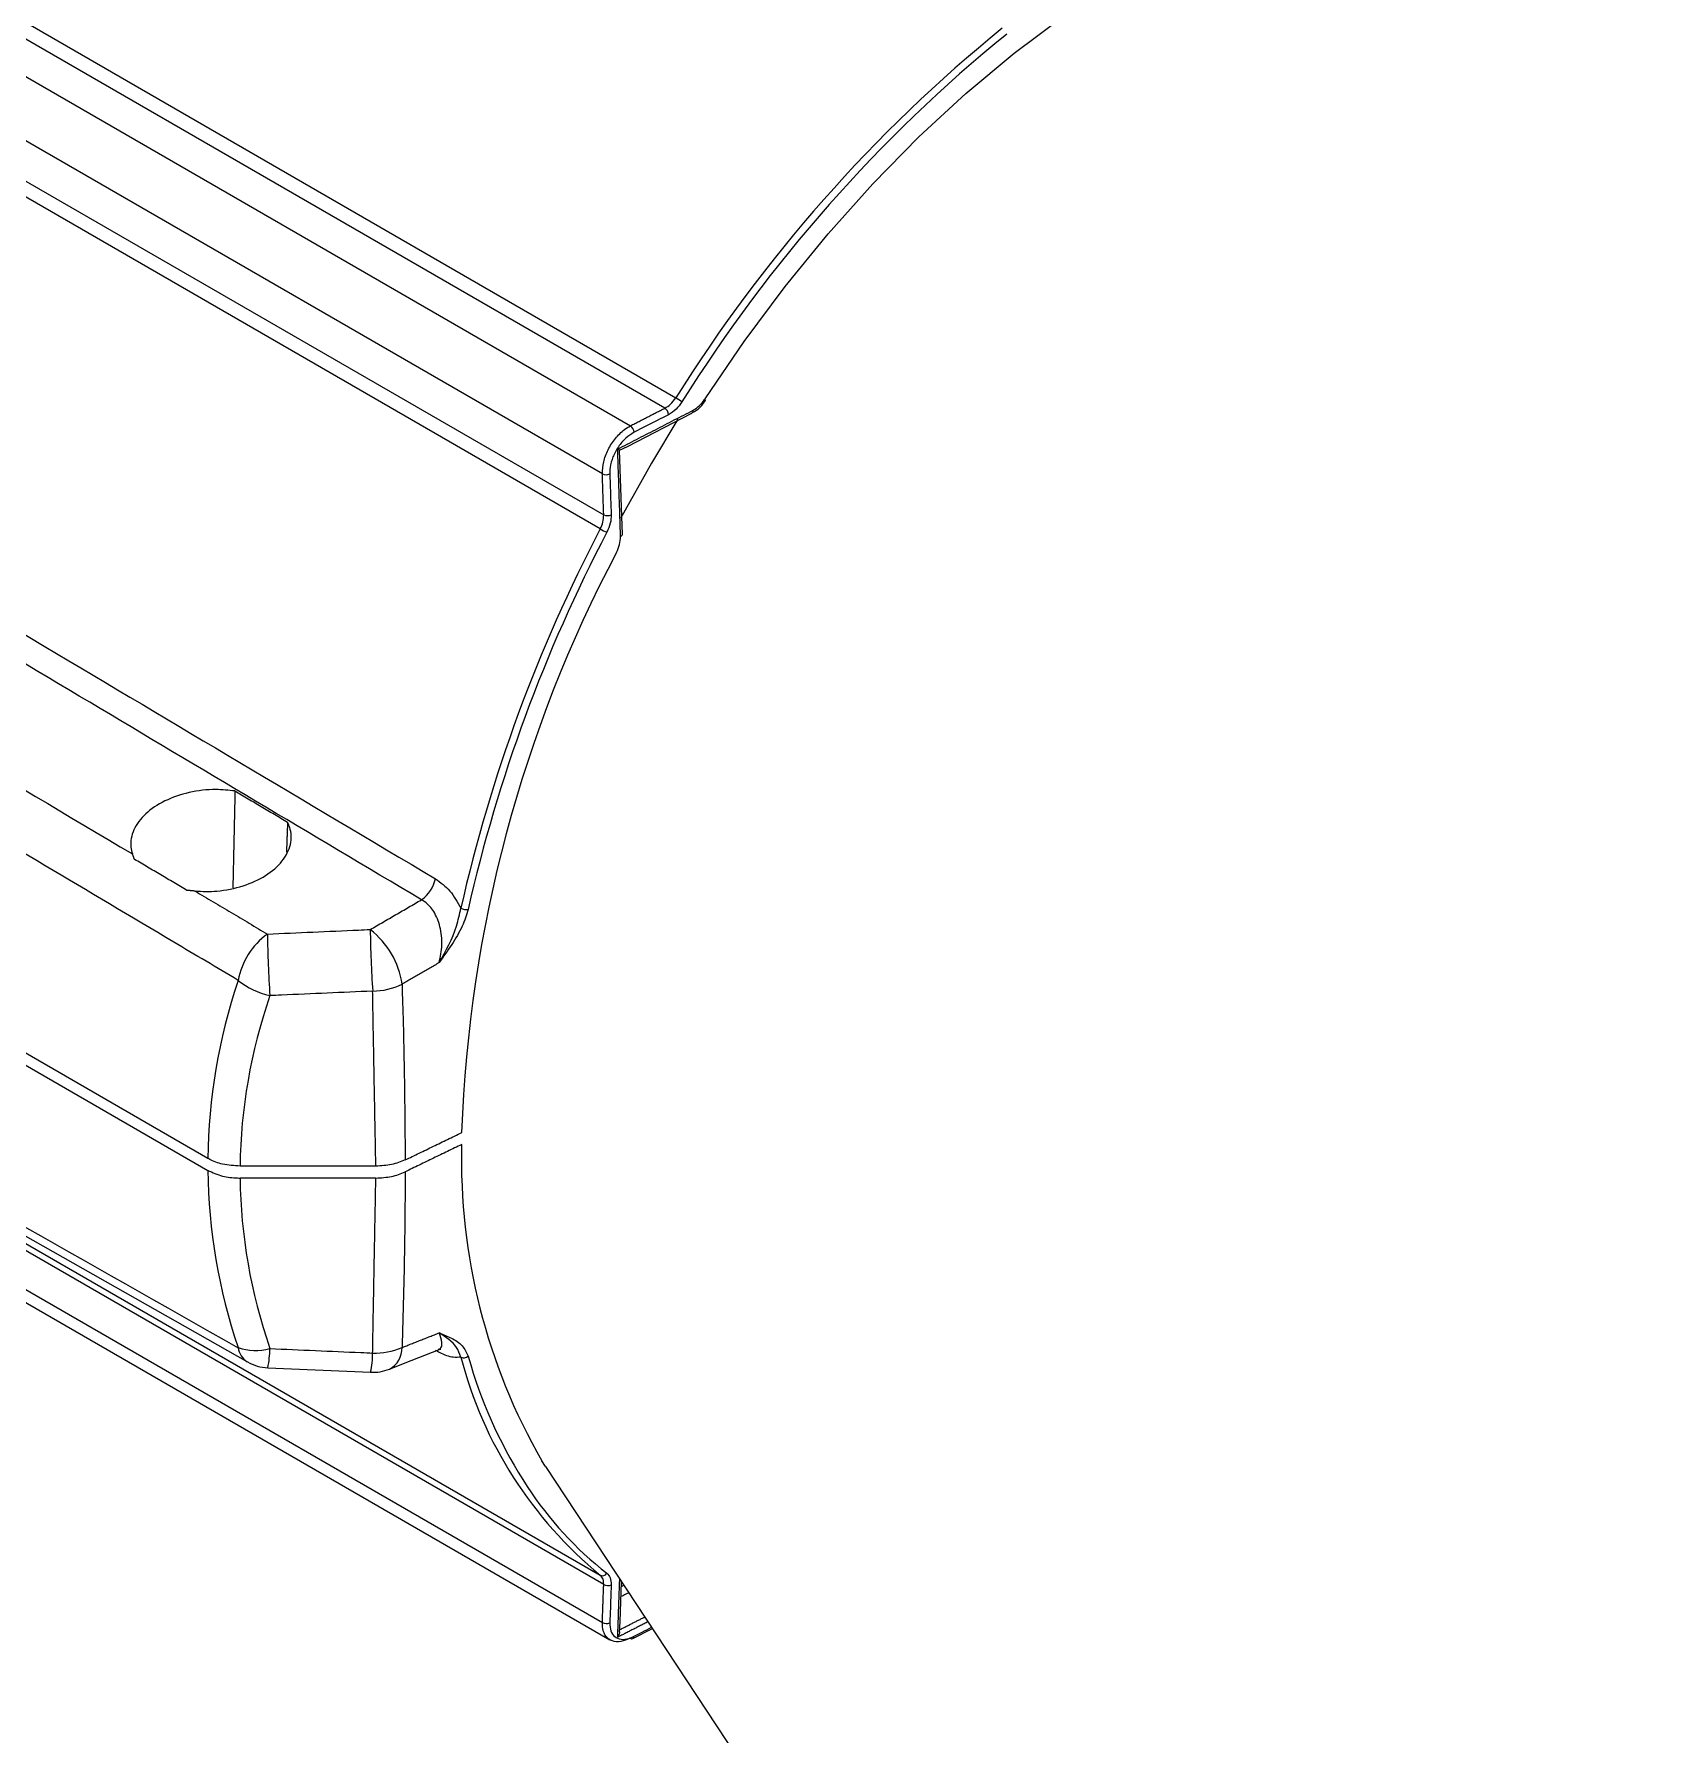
# Model space of a CAD drawing. Extents: x 2 to 136, y 1 to 99.
# Drawn here: x 15.641 to 20.107, y 77.303 to 81.965 of the extents above; entities that cross this region are included whole.
import ezdxf

# ---------------------------------------------------------------- set-up
doc = ezdxf.new("R2010")
doc.units = 0
doc.header["$MEASUREMENT"] = 0
doc.linetypes.add('SLD-Solid', pattern=[0])
doc.layers.add('OBJECT', color=7, linetype='CONTINUOUS')

msp = doc.modelspace()

# ---------------------------------------------------------------- linework, layer by layer
at = {"layer": 'OBJECT', "linetype": 'SLD-Solid', "lineweight": 15}
for p, q in [((14.409, 82.5467), (17.2762, 80.8915)), ((17.3706, 80.9398), (14.6006, 82.5389)), ((14.6292, 82.5676), (17.4003, 80.9679)), ((17.1991, 80.7596), (14.3291, 82.4164)), ((17.1935, 80.6087), (14.4224, 82.2084)), ((14.4329, 82.2465), (17.2029, 80.6474)), ((16.1177, 78.8832), (12.8057, 80.7952)), ((12.8057, 80.7625), (16.1177, 78.8505)), ((14.4224, 79.3402), (17.1935, 77.7405)), ((17.2029, 77.7152), (14.4329, 79.3143)), ((14.3291, 79.268), (17.1991, 77.6112)), ((14.2964, 79.2515), (17.2201, 77.5637)), ((16.7953, 78.9451), (16.7957, 78.9449)), ((16.5782, 78.862), (16.2061, 78.862)), ((16.5782, 78.8294), (16.2061, 78.8294)), ((16.8311, 78.3409), (16.8384, 78.317)), ((16.2821, 78.3093), (16.564, 78.297)), ((17.0434, 78.0388), (17.0333, 78.0544)), ((17.0434, 78.0388), (21.4009, 71.4296)), ((17.2828, 77.5672), (17.3363, 77.5945))]:
    msp.add_line(p, q, dxfattribs=at)
at = {"layer": 'OBJECT', "linetype": 'SLD-Solid', "lineweight": 15, "flags": 128}
for points in [[(17.4808, 80.9657), (17.5878, 81.1227), (17.7004, 81.2737), (17.8182, 81.4179), (17.9404, 81.5546), (18.0666, 81.6831), (18.1959, 81.8026), (18.3277, 81.9126), (18.4613, 82.0124), (18.5959, 82.1015), (18.731, 82.1795), (18.8656, 82.2458), (18.9992, 82.3003), (19.131, 82.3425), (19.2603, 82.3722), (19.3864, 82.3894), (19.5087, 82.3939), (19.5565, 82.3921)], [(17.2466, 80.8243), (17.2677, 80.8351), (17.4449, 80.9263)], [(17.4063, 80.9099), (17.3336, 80.7893), (17.2493, 80.6375)], [(17.2542, 80.5943), (17.2527, 80.6427), (17.2466, 80.8244)], [(17.2491, 80.588), (17.2506, 80.5889), (17.2519, 80.5898), (17.2529, 80.5909), (17.2537, 80.592), (17.2541, 80.5931), (17.2542, 80.5943), (17.2542, 80.5943)], [(12.9173, 80.2001), (13.585, 79.8218), (16.226, 78.3255)], [(16.6154, 78.3056), (16.6584, 78.3226), (16.7499, 78.3589)], [(16.7501, 78.3581), (16.7547, 78.3603), (16.7566, 78.3606)], [(17.2466, 77.5858), (17.2477, 77.6131), (17.2515, 77.7232)]]:
    msp.add_lwpolyline(points, dxfattribs=at)
at = {"layer": 'OBJECT', "linetype": 'SLD-Solid', "lineweight": 15}
for centre, radius, start, end in [((20.8999, 78.7797), 4.1273, 129.1291, 147.9832), ((20.899, 78.7799), 4.1064, 129.1291, 147.9832), ((17.2986, 80.7921), 0.2031, 54.2521, 59.9272), ((17.4079, 81.004), 0.0854, 296.2983, 331.6569), ((17.3561, 80.9201), 0.0245, 4.3367, 53.7802), ((17.4404, 80.9326), 0.00778, 305.833, 10.2843), ((17.2617, 80.8717), 0.0245, 4.2524, 53.6513), ((17.2092, 80.7824), 0.025, 246.1927, 294.6916), ((17.213, 80.6701), 0.0249, 246.0528, 294.5992), ((20.9746, 78.6281), 4.2684, 152.3536, 167.2604), ((20.9734, 78.629), 4.2468, 152.3536, 167.2604), ((17.2898, 80.7759), 0.193, 240.0835, 246.0577), ((20.4908, 78.8244), 3.6796, 152.1363, 177.9813), ((16.6447, 79.6733), 0.1001, 305.8526, 346.2351), ((16.8272, 79.5983), 0.033, 241.1971, 276.8829), ((16.3986, 79.3353), 0.201, 125.8592, 169.7123), ((19.5788, 79.5445), 3.2982, 180.804, 183.7391), ((19.8591, 79.5568), 3.2966, 180.8033, 183.7398), ((16.4224, 79.3286), 0.2298, 8.0137, 52.3569), ((16.3318, 79.5321), 0.2074, 230.8564, 257.6914), ((16.5675, 79.5316), 0.1898, 270.6, 295.7653), ((18.4647, 78.8787), 1.6518, 178.5216, 209.935), ((16.2483, 78.5093), 0.1524, 251.8741, 284.9547), ((16.2551, 78.3718), 0.0548, 187.7294, 237.8338), ((16.0302, 78.3622), 0.2574, 348.1525, 359.9739), ((16.3119, 78.3498), 0.2576, 348.1571, 359.9693), ((16.5765, 78.5341), 0.1846, 267.8011, 293.4479), ((16.5863, 78.3622), 0.0637, 297.1843, 2.2884), ((16.8193, 78.3554), 0.0187, 244.5928, 309.0912), ((17.9231, 78.628), 1.1489, 194.5972, 230.5791), ((16.2876, 78.4342), 0.125, 240.4701, 267.4857), ((16.5694, 78.4218), 0.125, 267.4858, 291.5891), ((18.0737, 78.6885), 1.29, 196.7384, 213.1213), ((17.8227, 78.5258), 0.9909, 213.1705, 231.911), ((17.1994, 77.7535), 0.0143, 245.8744, 327.709), ((17.214, 77.7341), 0.0219, 239.6662, 295.4617), ((17.2102, 77.63), 0.0219, 239.5314, 295.5176), ((17.2806, 77.5736), 0.007, 231.0091, 289.1467), ((17.2795, 77.5727), 0.00668, 300.9233, 3.8815)]:
    msp.add_arc(centre, radius, start, end, dxfattribs=at)
for centre, major_axis, ratio, start_param, end_param in [((20.5476, 78.9179), (4.4298, 0.0781), 0.588782, 2.937049, 3.124952), ((20.5476, 78.8457), (4.3416, 0), 0.577382, 2.94743, 3.135078), ((20.5476, 78.9179), (4.4298, 0.0781), 0.588782, 3.137472, 3.325375), ((20.5476, 78.8457), (4.3416, 0), 0.577382, 3.148107, 3.335756)]:
    msp.add_ellipse(centre, major_axis=major_axis, ratio=ratio, start_param=start_param, end_param=end_param, dxfattribs=at)
for points, knots in [([(13.8465, 81.3717), (13.8717, 81.3567), (14.0134, 81.2724), (14.621, 80.9109), (15.5608, 80.3519), (16.3843, 79.8621), (16.7419, 79.6495)], [0, 0, 0, 0, 0.026129, 0.146813, 0.629552, 1, 1, 1, 1]), ([(16.2009, 79.3712), (16.1421, 79.4061), (15.8482, 79.5807), (14.7333, 80.2431), (13.6773, 80.8706), (12.8565, 81.3584)], [0, 0, 0, 0, 0.052722, 0.263609, 1, 1, 1, 1]), ([(16.7033, 79.5921), (16.4001, 79.7726), (15.7937, 80.1334), (14.8287, 80.7078), (14.1669, 81.1018), (13.8082, 81.3154)], [0, 0, 0, 0, 0.314137, 0.628275, 1, 1, 1, 1]), ([(13.6235, 81.0754), (13.7287, 81.013), (14.1373, 80.7704), (14.8997, 80.3179), (15.557, 79.9278), (15.9107, 79.7179)], [0, 0, 0, 0, 0.137909, 0.536076, 1, 1, 1, 1]), ([(17.3706, 80.9398), (17.3758, 80.943), (17.387, 80.9497), (17.3957, 80.9616), (17.4003, 80.9679)], [0, 0, 0, 0, 0.473398, 1, 1, 1, 1]), ([(17.4172, 80.957), (17.4122, 80.9499), (17.4014, 80.935), (17.3877, 80.9264), (17.3805, 80.9219)], [0, 0, 0, 0, 0.473443, 1, 1, 1, 1]), ([(17.4481, 80.934), (17.454, 80.9379), (17.4654, 80.9453), (17.4758, 80.9581), (17.4803, 80.965), (17.4808, 80.9657)], [0, 0, 0, 0, 0.489871, 0.942612, 1, 1, 1, 1]), ([(17.3805, 80.9219), (17.373, 80.9181), (17.3416, 80.9019), (17.3101, 80.8858), (17.2862, 80.8735)], [0, 0, 0, 0, 0.237767, 1, 1, 1, 1]), ([(17.1991, 80.7596), (17.1997, 80.7704), (17.2009, 80.7919), (17.2141, 80.8264), (17.234, 80.8575), (17.2561, 80.8796), (17.2707, 80.8882), (17.2762, 80.8915)], [0, 0, 0, 0, 0.216844, 0.433701, 0.650256, 0.866699, 1, 1, 1, 1]), ([(17.2862, 80.8735), (17.2783, 80.8686), (17.2626, 80.8588), (17.2421, 80.8344), (17.2272, 80.8062), (17.22, 80.7801), (17.2197, 80.7654), (17.2196, 80.7597)], [0, 0, 0, 0, 0.216835, 0.433686, 0.650167, 0.866491, 1, 1, 1, 1]), ([(17.2466, 80.8244), (17.2466, 80.8244), (17.2469, 80.8242), (17.2453, 80.8252), (17.243, 80.8266), (17.2413, 80.8276), (17.2412, 80.8276)], [0, 0, 0, 0, 0.040632, 0.45375, 0.991066, 1, 1, 1, 1]), ([(17.2196, 80.7597), (17.2199, 80.7513), (17.2212, 80.7138), (17.2224, 80.6764), (17.2234, 80.6475)], [0, 0, 0, 0, 0.226062, 1, 1, 1, 1]), ([(17.1935, 80.6087), (17.1964, 80.615), (17.2022, 80.6281), (17.2027, 80.6408), (17.2029, 80.6474)], [0, 0, 0, 0, 0.486978, 1, 1, 1, 1]), ([(17.2234, 80.6475), (17.223, 80.6398), (17.2224, 80.6241), (17.2151, 80.6079), (17.2114, 80.5996)], [0, 0, 0, 0, 0.488652, 1, 1, 1, 1]), ([(17.2378, 80.5441), (17.2411, 80.5514), (17.2477, 80.5662), (17.2486, 80.5807), (17.2491, 80.588)], [0, 0, 0, 0, 0.491582, 1, 1, 1, 1]), ([(12.8565, 80.2579), (12.9113, 80.2268), (13.2013, 80.0626), (14.316, 79.4314), (15.376, 78.8314), (16.2009, 78.3644)], [0, 0, 0, 0, 0.049218, 0.260105, 1, 1, 1, 1]), ([(16.192, 79.8904), (16.1746, 79.8922), (16.1332, 79.8966), (16.0651, 79.8883), (15.9974, 79.865), (15.9439, 79.8289), (15.9113, 79.7845), (15.9038, 79.7457), (15.9092, 79.7241), (15.9107, 79.7179)], [0, 0, 0, 0, 0.117568, 0.279861, 0.442586, 0.605907, 0.769589, 0.933238, 1, 1, 1, 1]), ([(16.0827, 79.6158), (16.1027, 79.6152), (16.1473, 79.6137), (16.216, 79.6283), (16.2788, 79.6569), (16.3247, 79.697), (16.3479, 79.7435), (16.347, 79.7807), (16.3383, 79.8004), (16.3362, 79.8052)], [0, 0, 0, 0, 0.132307, 0.294526, 0.457212, 0.620426, 0.783854, 0.947086, 1, 1, 1, 1]), ([(16.7419, 79.6495), (16.7557, 79.6394), (16.783, 79.6196), (16.8019, 79.586), (16.8113, 79.5694)], [0, 0, 0, 0, 0.505217, 1, 1, 1, 1]), ([(16.7518, 79.4198), (16.7551, 79.4357), (16.7618, 79.4676), (16.7565, 79.5179), (16.7396, 79.5598), (16.7191, 79.5826), (16.7064, 79.5903), (16.7033, 79.5921)], [0, 0, 0, 0, 0.251338, 0.503313, 0.735354, 0.935196, 1, 1, 1, 1]), ([(16.7518, 79.4198), (16.7519, 79.42), (16.7704, 79.4519), (16.7967, 79.5011), (16.8077, 79.5528), (16.8113, 79.5694)], [0, 0, 0, 0, 0.00294, 0.680839, 1, 1, 1, 1]), ([(16.8311, 79.5655), (16.8264, 79.5501), (16.8161, 79.517), (16.7863, 79.4683), (16.7636, 79.4363), (16.7519, 79.42), (16.7518, 79.4198)], [0, 0, 0, 0, 0.298756, 0.643488, 0.99732, 1, 1, 1, 1]), ([(16.2809, 79.4982), (16.3641, 79.5018), (16.4581, 79.506), (16.552, 79.5101), (16.5627, 79.5106)], [0, 0, 0, 0, 0.885696, 1, 1, 1, 1]), ([(16.65, 79.3606), (16.6511, 79.3254), (16.6563, 79.1649), (16.6576, 79.0043), (16.6586, 78.8789)], [0, 0, 0, 0, 0.219221, 1, 1, 1, 1]), ([(16.5694, 79.3418), (16.4862, 79.3381), (16.3923, 79.334), (16.2983, 79.3299), (16.2876, 79.3294)], [0, 0, 0, 0, 0.885696, 1, 1, 1, 1]), ([(16.2061, 78.862), (16.1897, 78.8631), (16.1593, 78.8651), (16.1311, 78.8757), (16.1194, 78.8823), (16.1177, 78.8832)], [0, 0, 0, 0, 0.499397, 0.929176, 1, 1, 1, 1]), ([(16.1177, 78.8505), (16.1306, 78.8446), (16.1545, 78.8336), (16.1875, 78.8296), (16.2038, 78.8294), (16.2061, 78.8294)], [0, 0, 0, 0, 0.499401, 0.929163, 1, 1, 1, 1]), ([(16.6586, 78.8789), (16.6465, 78.8741), (16.6223, 78.8644), (16.5929, 78.8628), (16.5782, 78.862)], [0, 0, 0, 0, 0.5, 1, 1, 1, 1]), ([(16.5782, 78.8294), (16.5929, 78.8302), (16.6223, 78.8317), (16.6465, 78.8414), (16.6586, 78.8463)], [0, 0, 0, 0, 0.5, 1, 1, 1, 1]), ([(16.6586, 78.8463), (16.6582, 78.7782), (16.6575, 78.6177), (16.6527, 78.4572), (16.65, 78.3648)], [0, 0, 0, 0, 0.423826, 1, 1, 1, 1]), ([(16.7495, 78.36), (16.752, 78.3609), (16.759, 78.3636), (16.7609, 78.3783), (16.755, 78.3957), (16.7518, 78.405)], [0, 0, 0, 0, 0.211143, 0.576884, 1, 1, 1, 1]), ([(16.7518, 78.405), (16.7519, 78.4049), (16.7634, 78.4005), (16.7861, 78.3913), (16.816, 78.3732), (16.8264, 78.351), (16.8311, 78.3409)], [0, 0, 0, 0, 0.002681, 0.34979, 0.701236, 1, 1, 1, 1]), ([(16.8113, 78.3385), (16.8077, 78.3479), (16.7967, 78.3774), (16.7704, 78.3919), (16.7519, 78.4049), (16.7518, 78.405)], [0, 0, 0, 0, 0.319161, 0.99706, 1, 1, 1, 1]), ([(16.2876, 78.362), (16.3708, 78.3584), (16.4647, 78.3543), (16.5587, 78.3501), (16.5694, 78.3497)], [0, 0, 0, 0, 0.885696, 1, 1, 1, 1]), ([(16.8113, 78.3385), (16.8047, 78.3378), (16.7888, 78.3362), (16.7633, 78.3452), (16.7456, 78.3549), (16.7419, 78.3569)], [0, 0, 0, 0, 0.355603, 0.866053, 1, 1, 1, 1]), ([(17.2029, 77.7152), (17.2027, 77.7204), (17.2023, 77.7312), (17.1965, 77.7373), (17.1935, 77.7405)], [0, 0, 0, 0, 0.487934, 1, 1, 1, 1]), ([(17.2114, 77.7459), (17.215, 77.7422), (17.2223, 77.7346), (17.223, 77.7212), (17.2234, 77.7143)], [0, 0, 0, 0, 0.488111, 1, 1, 1, 1]), ([(17.2234, 77.7143), (17.2231, 77.7065), (17.2219, 77.6718), (17.2206, 77.6371), (17.2196, 77.6103)], [0, 0, 0, 0, 0.226059, 1, 1, 1, 1]), ([(17.2715, 77.6928), (17.2688, 77.6915), (17.2617, 77.6878), (17.2545, 77.6842), (17.2501, 77.6819)], [0, 0, 0, 0, 0.373518, 1, 1, 1, 1]), ([(17.2762, 77.5681), (17.2672, 77.5644), (17.2491, 77.5568), (17.2255, 77.5591), (17.2082, 77.5715), (17.1997, 77.5904), (17.1993, 77.6054), (17.1991, 77.6112)], [0, 0, 0, 0, 0.216873, 0.43376, 0.650333, 0.866771, 1, 1, 1, 1]), ([(17.2196, 77.6103), (17.2201, 77.6024), (17.221, 77.5867), (17.2323, 77.571), (17.2495, 77.5637), (17.2686, 77.5653), (17.2813, 77.571), (17.2862, 77.5732)], [0, 0, 0, 0, 0.216801, 0.433616, 0.650077, 0.866405, 1, 1, 1, 1]), ([(17.2862, 77.5732), (17.2936, 77.577), (17.3097, 77.5852), (17.3257, 77.5934), (17.3342, 77.5978)], [0, 0, 0, 0, 0.467103, 1, 1, 1, 1]), ([(17.2466, 77.5858), (17.2463, 77.5835), (17.2457, 77.5786), (17.2431, 77.5735), (17.2414, 77.5709), (17.2412, 77.5706)], [0, 0, 0, 0, 0.42708, 0.933801, 1, 1, 1, 1])]:
    msp.add_open_spline(points, degree=3, knots=knots, dxfattribs=at)
for points in [[(17.2412, 80.8276), (17.4481, 80.934)], [(17.2762, 80.8915), (17.3706, 80.9398)], [(17.2491, 80.588), (17.2412, 80.8276)], [(17.2029, 80.6474), (17.1991, 80.7596)], [(16.192, 79.8904), (16.1862, 79.6248)], [(16.192, 79.8904), (16.3362, 79.8052)], [(16.3362, 79.8052), (16.3331, 79.7223)], [(15.9167, 79.7029), (15.9107, 79.7179)], [(16.0605, 79.618), (15.9167, 79.7029)], [(16.0827, 79.6158), (16.0605, 79.618)], [(16.0827, 79.6158), (16.2809, 79.4982)], [(16.5627, 79.5106), (16.7033, 79.5921)], [(16.7518, 79.4198), (16.65, 79.3606)], [(16.5782, 78.862), (16.5694, 79.3418)], [(16.6586, 78.8789), (16.8135, 78.954)], [(16.8135, 78.9213), (16.6586, 78.8463)], [(16.5694, 78.3497), (16.5782, 78.8294)], [(16.65, 78.3648), (16.7518, 78.405)], [(17.2412, 77.5706), (17.2469, 77.7302)], [(17.1991, 77.6112), (17.2029, 77.7152)], [(17.251, 77.7099), (17.2579, 77.7134)], [(17.3242, 77.613), (17.2412, 77.5706)], [(17.246, 77.5909), (17.3154, 77.6263)]]:
    msp.add_open_spline(points, degree=1, dxfattribs=at)

doc.saveas('drawing.dxf')
